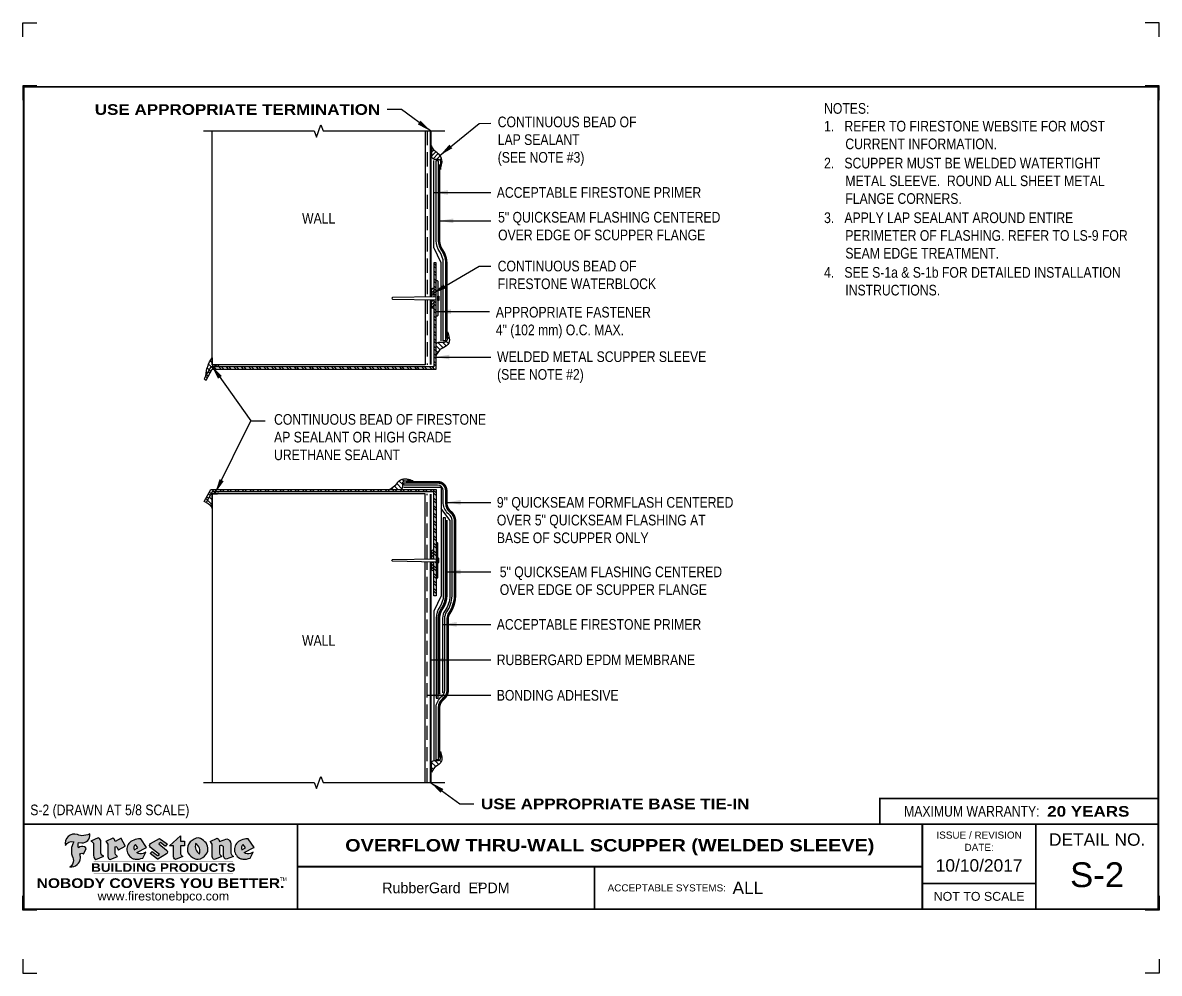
# Model space of a CAD drawing. Header units: inches. Extents: x 233.4 to 253.5, y 73.5 to 90.2.
import ezdxf
from ezdxf.enums import TextEntityAlignment as Align

# ---------------------------------------------------------------- set-up
doc = ezdxf.new("R2010")
doc.units = ezdxf.units.IN
doc.header["$MEASUREMENT"] = 0
doc.linetypes.add('HIDDEN', pattern=[0.375, 0.25, -0.125])
doc.layers.get('0').update_dxf_attribs({"linetype": 'CONTINUOUS'})
doc.layers.get('DEFPOINTS').update_dxf_attribs({"linetype": 'CONTINUOUS'})
for name, color, linetype in [('FSBP-ACCESSORY-OTHER', 7, 'CONTINUOUS'), ('FSBP-ADHESIVE', 1, 'HIDDEN'), ('FSBP-ANNO-NOTE', 7, 'CONTINUOUS'), ('FSBP-MEMBRANE', 7, 'CONTINUOUS'), ('FSBP-SEALANTS', 1, 'CONTINUOUS'), ('FSBP-TTLB', 7, 'CONTINUOUS'), ('FSBP-TTLB-BORDER', 7, 'CONTINUOUS'), ('FSBP-TTLB-TEXT', 7, 'CONTINUOUS'), ('FSBP-WALL-CURB', 9, 'CONTINUOUS')]:
    doc.layers.add(name, color=color, linetype=linetype)
doc.styles.add('FSBP_ARIAL', font='arial.ttf')
doc.styles.add('FSBP_ARIAL_BOLD', font='')
doc.styles.add('FSBP_ARIAL_NAR', font='ARIALN.TTF')
doc.styles.add('FSBP_BANKGOTHIC', font='bgothm.ttf')
doc.styles.get('FSBP_ARIAL_BOLD').set_extended_font_data('Arial Black')
doc.linetypes.add('ZIGZAG', pattern='A,0.0001,-0.2,[131,ltypeshp.shx,S=0.2,R=0,X=-0.2,Y=0],-0.4,[131,ltypeshp.shx,S=0.2,R=180,X=0.2,Y=0],-0.2', length=0.8001)
doc.dimstyles.new('FSBP-LEADER', dxfattribs={"dimtxt": 0.1875, "dimasz": 0.25, "dimexe": 0.0625, "dimexo": 0.125, "dimgap": 0.125, "dimtad": 0, "dimtih": 1, "dimtoh": 1, "dimdec": 4, "dimzin": 0, "dimdsep": 46, "dimlunit": 4, "dimtxsty": 'FSBP_ARIAL_NAR', "dimcen": 0.09375, "dimclrd": 256, "dimclre": 256, "dimclrt": 256, "dimadec": 0, "dimazin": 0, "dimtfac": 1, "dimtdec": 4, "dimtofl": 0, "dimtmove": 0, "dimatfit": 3, "dimfxl": 0, "dimtolj": 1, "dimtzin": 0, "dimlwd": -1, "dimlwe": -1, "dimarcsym": 0})
pattern_1 = [(135, (0, 0), (-0.04419417382415922, -0.04419417382415922), [])]

# ---------------------------------------------------------------- blocks, each defined once
blk = doc.blocks.new('TTLB-EPDM_1')
at = {"layer": 'FSBP-TTLB-TEXT'}
h = blk.add_hatch(color=1, dxfattribs=at)
edge = h.paths.add_edge_path()
edge.add_arc((1.037309769669573, -0.1982514792917306), 0.1319107607348553, 264.0410451462098, 370.3106169565175)
edge.add_arc((1.027551646585694, 0.1214293576525799), 0.3273056962876235, 270.05058356628535, 295.23459397187514, ccw=False)
edge.add_arc((1.022801957313345, -0.06680179986895154), 0.1391656561713503, 249.3281275763668, 272.0749124149863, ccw=False)
edge.add_line((0.9736743133014443, -0.1970076156048179), (0.9474927838574558, -0.1852745150568325))
edge.add_arc((0.8939498971398288, -0.3394262635682071), 0.1631857907024099, 70.84590087378872, 194.3325259843273)
edge.add_arc((0.8444260109029493, -0.4259936440910768), 0.1179914261095279, 70.96950098067128, 156.9641407594482, ccw=False)
edge.add_arc((1.153141409296894, -0.4684497516079468), 0.3110405457095052, 150.3231137483159, 203.2084295854517)
edge.add_arc((0.7562495500622943, -0.6412608153899899), 0.1218587156617311, 0.8849157075190988, 24.34668939894999, ccw=False)
edge.add_arc((0.7493781665697374, -0.6475258110744375), 0.1289731377238325, -58.36655102076742, 3.6216782311386737, ccw=False)
edge.add_arc((0.8256699029544474, -0.5792158350996106), 0.1783301886510354, 267.2205474105585, 354.1381621173521)
edge.add_arc((0.7903121048625305, -0.6011409294291745), 0.212787892960859, 0.9996158580669322, 21.00503380861244)
edge.add_arc((1.01880712263941, -0.5666691048185161), 0.05136395668415847, 40.82117713173261, 125.52727787225791, ccw=False)
edge.add_line((1.057676976260041, -0.5330924682126437), (1.102776947655911, -0.4308018311949837))
edge.add_arc((1.040858222524664, -0.4699705673995949), 0.07326744446031509, 32.31675181867256, 66.31481236598174)
edge.add_arc((1.032262518825329, -0.5063316993097662), 0.1102246948011782, 69.8179132332389, 125.254734720681)
edge.add_arc((1.127708877207287, -0.368959353531244), 0.1659710644737306, 164.1569669952081, 196.5811013160487, ccw=False)
edge.add_line((0.9680425188342383, -0.3236487780942383), (1.023615334387159, -0.3294494641845773))
h = blk.add_hatch(color=1, dxfattribs=at)
edge = h.paths.add_edge_path()
edge.add_line((1.275239419159561, -0.6223407783464694), (1.415345367376062, -0.5660418822574371))
edge.add_arc((1.421019305783958, -0.5090099247487757), 0.05731350411836949, 181.9717871001989, 264.31851000495806, ccw=False)
edge.add_line((1.363739737527226, -0.5109819325197265), (1.363412352251203, -0.3102363679013962))
edge.add_arc((1.294263659668751, -0.3103491388303989), 0.06914878453844908, 0.0934405599591014, 72.42834396969012)
edge.add_line((1.315139561173908, -0.2444268274366692), (1.186839444240604, -0.3024209471341379))
edge.add_arc((1.175246268095289, -0.3585110609420917), 0.05727567197445628, -0.017399788185912257, 78.322067691347, ccw=False)
edge.add_line((1.232521937428658, -0.3585284546236807), (1.232574268422297, -0.555126496687123))
edge.add_arc((1.305699496415486, -0.5558575689677219), 0.07312888236350451, 179.4272023230205, 245.3845503102953)
h = blk.add_hatch(color=1, dxfattribs=at)
edge = h.paths.add_edge_path()
edge.add_line((1.792026821926584, -0.3839679064720229), (1.722158956877934, -0.2518542302253621))
edge.add_arc((1.720119655279638, -0.2529327078887852), 0.002306916790721817, 27.87197133405656, 117.3766794470751)
edge.add_line((1.719058846382097, -0.250884159729182), (1.610638460368705, -0.3070279753467702))
edge.add_arc((1.547088841662962, -0.3061026658494403), 0.06355635479880145, 359.165808011073, 425.8793658831422)
edge.add_line((1.573061729235633, -0.2480956029480268), (1.446879247402876, -0.3051325108639702))
edge.add_arc((1.407812067100189, -0.370357133046621), 0.07602957263902092, -3.441403975725109, 59.07992244284969, ccw=False)
edge.add_line((1.483704536400296, -0.3749210150788969), (1.483704536400296, -0.5723838140635706))
edge.add_arc((1.54053746518044, -0.568254406115083), 0.05698275005415228, 184.1557352478595, 255.3066498366543)
edge.add_line((1.526084036778343, -0.6233736605654059), (1.657291340682093, -0.570650514527486))
edge.add_arc((1.688298576827198, -0.5021390388423987), 0.0752015358480571, 207.5160880841914, 245.649226723163, ccw=False)
edge.add_arc((1.721050197024907, -0.4914488168456328), 0.1093332836229113, 179.4823365255141, 204.5537900001094, ccw=False)
edge.add_line((1.611721375809452, -0.4904610114968335), (1.611721375809452, -0.4126404716788983))
edge.add_arc((1.628589765097195, -0.414159299036043), 0.01693662875851176, 28.356188110622725, 174.8549701683585, ccw=False)
edge.add_arc((1.627340435522395, -0.4197189881350504), 0.02111886817708033, 22.216893572439517, 40.10213956426492, ccw=False)
edge.add_line((1.646891420738257, -0.4117336534413738), (1.666638796144639, -0.4549750258192233))
edge.add_arc((1.668737246926742, -0.4540167099035481), 0.002306916790685496, 204.545128184284, 299.6323508190091)
edge.add_line((1.669877862091766, -0.4560219186518992), (1.791128135493295, -0.3870515928837648))
edge.add_line((1.791128135493295, -0.3870515928837648), (1.792026821926584, -0.3839679064720229))
h = blk.add_hatch(color=1, dxfattribs=at)
h.paths.add_polyline_path([(2.063388732080512, -0.2583237030618903, 0.02524281661523788), (2.025024361750752, -0.2610532129309178, 0.1213611957758757), (1.901773912052249, -0.3008158885520373, 0.6151668103976068), (1.93274136141747, -0.6099060679591872, 0.05306812109568645), (1.967936229862175, -0.617865745600497, 0.1150932231766138), (2.099126721549737, -0.5994933789882708), (2.151195569562105, -0.4944891916583316, -0.08755405562188731), (2.104230609512001, -0.5187113292177372, -0.265591761123442), (1.992692314386659, -0.5010701623316862), (2.165347897647223, -0.4141184325909109, 0.4518949533370738), (2.166222728871162, -0.4107679608846269)])
h.paths.add_polyline_path([(2.014217313945437, -0.4188965037300676), (1.951113654018855, -0.4515330109460507, -0.3720533890450154), (1.973177450672722, -0.3607130665457561)], flags=16)
h = blk.add_hatch(color=1, dxfattribs=at)
edge = h.paths.add_edge_path()
edge.add_arc((2.260407392426802, -0.3775796671688782), 0.04152450223225729, 123.20805433950699, 232.2027298779723, ccw=False)
edge.add_line((2.237665217914071, -0.3428366421988329), (2.393535971665983, -0.2540943745380986))
edge.add_arc((2.394677353533142, -0.2560991469722482), 0.002306916790741334, 55.64644466176611, 119.65426054492559, ccw=False)
edge.add_line((2.395979141996861, -0.2541946229174954), (2.531809646140459, -0.3470380726374032))
edge.add_arc((2.530468902927946, -0.3489153772789875), 0.002306916790700397, -42.731101238422525, 54.4661353739603, ccw=False)
edge.add_line((2.532163440279987, -0.3504807552658491), (2.498457913851155, -0.3869673252714421))
edge.add_arc((2.496763376499139, -0.3854019472845934), 0.002306916790672934, 233.7527076894875, 317.26889876138785, ccw=False)
edge.add_line((2.495399362263356, -0.38726241234572), (2.413849913492982, -0.3274738082119626))
edge.add_arc((2.412485899257181, -0.3293342732731342), 0.002306916790720064, 53.75270768979358, 124.4135619297835)
edge.add_line((2.41118211687575, -0.3274311136421062), (2.382933981293377, -0.346782838468144))
edge.add_arc((2.38423776367478, -0.3486859980991606), 0.002306916790694898, 124.4135619293799, 231.8459020253626)
edge.add_line((2.382812599816248, -0.3505000469010184), (2.519899969301207, -0.4581994452042721))
edge.add_arc((2.494247019847682, -0.4908523236374461), 0.04152450223225742, -55.21225898295222, 51.84590202520428, ccw=False)
edge.add_line((2.517938320565804, -0.5249552055672808), (2.364434947484597, -0.6179520922513717))
edge.add_arc((2.36323960192349, -0.6159790200102006), 0.002306916790726996, 233.2955624372927, 301.20872157023314, ccw=False)
edge.add_line((2.361860787187538, -0.6178285429225383), (2.231266621301074, -0.5204709167214361))
edge.add_arc((2.232647938930649, -0.5186232623475259), 0.002306916790697672, 135.5134179846393, 233.21798691998708, ccw=False)
edge.add_line((2.231002150870836, -0.5170067083764565), (2.262839375599356, -0.4845937328397696))
edge.add_arc((2.264485163659225, -0.4862102868108537), 0.002306916790748497, 53.0352839999411, 135.513417985369, ccw=False)
edge.add_line((2.265872365996302, -0.4843670465239001), (2.361834678328762, -0.5565872257804898))
edge.add_arc((2.363221880665761, -0.5547439854936304), 0.002306916790627066, 233.0352840000685, 302.2362632414394)
edge.add_line((2.36445241715569, -0.5566953042850713), (2.39428499383348, -0.5378823484768844))
edge.add_arc((2.393054457343549, -0.5359310296853765), 0.002306916790685166, 302.2362632406177, 412.2027298768422)
edge.add_line((2.394468296066179, -0.5341081404551886), (2.234958295420142, -0.4103916733127022))
h = blk.add_hatch(color=1, dxfattribs=at)
edge = h.paths.add_edge_path()
edge.add_line((2.763460561272041, -0.2072496393923444), (2.763460561272041, -0.2969520779963801))
edge.add_arc((2.765767478062699, -0.2969520779963943), 0.00230691679065842, 179.9999999996471, 269.9999999996471)
edge.add_line((2.765767478062685, -0.2992589947870528), (2.835417693520355, -0.2992589947870528))
edge.add_arc((2.835417693520355, -0.3015659115777538), 0.002306916790701052, 0, 90, ccw=False)
edge.add_line((2.837724610311056, -0.3015659115777538), (2.837724610311056, -0.3790761307453892))
edge.add_arc((2.83541769352037, -0.3790761307453749), 0.002306916790686842, 269.99999999964706, 359.99999999964706, ccw=False)
edge.add_line((2.835417693520355, -0.3813830475360618), (2.765767478062685, -0.3813830475360618))
edge.add_arc((2.765767478062699, -0.3836899643267202), 0.00230691679065842, 90.00000000035294, 180.0000000003529)
edge.add_line((2.763460561272041, -0.3836899643267344), (2.763460561272041, -0.5033995910642801))
edge.add_arc((2.836735953378943, -0.5071368822038516), 0.07337063740681413, 177.0802527808789, 245.3249543133826)
edge.add_line((2.806105814540615, -0.5738080530967267), (2.674529557384915, -0.6226036013049594))
edge.add_arc((2.708610405062069, -0.564298408791804), 0.06753517344606039, 177.0345319916277, 239.6926428024901, ccw=False)
edge.add_line((2.641165668230087, -0.560804539009709), (2.641165668230087, -0.3836899643267344))
edge.add_arc((2.638858751439429, -0.3836899643267202), 0.00230691679065842, 359.9999999996471, 449.999999999647)
edge.add_line((2.638858751439443, -0.3813830475360618), (2.572857950769389, -0.3813830475360618))
edge.add_line((2.572857950769389, -0.3813830475360618), (2.763460561272041, -0.2072496393923444))
h = blk.add_hatch(color=1, dxfattribs=at)
edge = h.paths.add_edge_path(flags=16)
edge.add_arc((2.940363509127394, -0.4847985213681437), 0.1684614578629418, 344.5558804047865, 417.0140046669545)
edge.add_arc((3.194458079644619, -0.3883534532477785), 0.1684614578629414, 164.5558804047864, 237.0140046669546)
edge = h.paths.add_edge_path()
edge.add_arc((3.069375116502199, -0.4399344555144872), 0.1828726885096673, 136.0914512150047, 191.213418978326)
edge.add_arc((3.064939550433406, -0.4318234379590333), 0.1803148804748503, 194.0167254156723, 240.6663730831859)
edge.add_arc((3.098047041778981, -0.3845058757092554), 0.2378525180183701, 239.2975390661776, 264.2889872773176)
edge.add_arc((3.04884478212623, -0.4190232383793012), 0.203760689247156, 277.1986764832036, 326.503572961274)
edge.add_arc((3.077739326803546, -0.4341046616465112), 0.171374865791709, 325.3768876809902, 406.3828327799087)
edge.add_arc((3.011839488065919, -0.4896144380417797), 0.2571945645850002, 44.28462553519766, 73.82901434867304)
edge.add_arc((3.117152499586992, -0.4983433120546693), 0.2579560664039132, 97.50292863483666, 134.1039137579027)
h = blk.add_hatch(color=1, dxfattribs=at)
edge = h.paths.add_edge_path()
edge.add_line((3.322690228557462, -0.5721896537377091), (3.322690228557462, -0.3749210150788969))
edge.add_arc((3.246797759257384, -0.3703571330465745), 0.076029572638996, 356.5585960242387, 419.0799224428129)
edge.add_line((3.285864939560099, -0.3051325108639702), (3.412047421392799, -0.2480956029480268))
edge.add_arc((3.386074533820159, -0.3061026658494941), 0.06355635479883807, 0.3962622833877276, 65.87936588318718, ccw=False)
edge.add_line((3.449629368605429, -0.3056631084210863), (3.580526418688805, -0.2593848434574539))
edge.add_arc((3.555744121700958, -0.3530904070730321), 0.09692726601172152, 2.366977007666776, 75.18615851992018, ccw=False)
edge.add_line((3.652588689330287, -0.3490873311063041), (3.652588689330287, -0.4883770011386872))
edge.add_arc((3.761877549389556, -0.4914934052703811), 0.1093332836229047, 178.3666365323574, 204.5537900000422)
edge.add_arc((3.729125929191727, -0.5021836272670953), 0.07520153584796169, 207.5160880841711, 245.2240541443093)
edge.add_line((3.697611150971852, -0.5704631245385627), (3.572585913552643, -0.6207021253773775))
edge.add_arc((3.59534718600759, -0.5526356419907701), 0.07177131519198746, 180.3328587115751, 251.51018566665869, ccw=False)
edge.add_line((3.523577081955409, -0.5530525936986663), (3.523577081955409, -0.4153032515383615))
edge.add_arc((3.486319529276879, -0.4148773504126441), 0.0372599868942854, 359.3450650296066, 449.0500281941028)
edge.add_arc((3.482769874121713, -0.4419622099033496), 0.06447454900600783, 86.29402372314017, 119.8211331593848)
edge.add_line((3.450707067966732, -0.3860252459975726), (3.450707067966732, -0.4904610114968335))
edge.add_arc((3.560035889182251, -0.491448816845647), 0.1093332836229751, 179.4823365255069, 204.5537900001023)
edge.add_arc((3.527284268984408, -0.5021390388424952), 0.07520153584796385, 207.5160880841699, 245.6492267231416)
edge.add_line((3.496277032839316, -0.570650514527486), (3.365069728935509, -0.6233736605654059))
edge.add_arc((3.37950248606194, -0.5682868177318081), 0.05694615642555727, 183.9298782390169, 255.318496325343, ccw=False)
h = blk.add_hatch(color=1, dxfattribs=at)
h.paths.add_polyline_path([(3.957695472291277, -0.2583237030618903, 0.02524281661523822), (3.919331101961575, -0.2610532129309178, 0.1085638477195505), (3.807890832595604, -0.2939221658134414, 0.6425897848490651), (3.827048101628293, -0.6099060679591872, 0.05306812109569052), (3.862242970072884, -0.617865745600497, 0.1150932231766133), (3.993433461760503, -0.5994933789882708), (4.045502309772871, -0.4944891916583316, -0.08755405562189084), (3.998537349722767, -0.5187113292177372, -0.2655917611234366), (3.886999054597368, -0.5010701623316862), (4.059654637857989, -0.4141184325909109, 0.4518949533370731), (4.060529469081928, -0.4107679608846269)])
h.paths.add_polyline_path([(3.90852405415626, -0.4188965037300676), (3.845420394229677, -0.4515330109460507, -0.3720533890450147), (3.867484190883488, -0.3607130665457561)], flags=16)
at = {"layer": 'DEFPOINTS', "linetype": 'Continuous', "ltscale": 1.75}
for points in [[(-0.015625, 13.88083333333333), (-0.015625, 14.13083333333333), (0.234375, 14.13083333333333)], [(20.01562500000003, 13.88083333333333), (20.01562500000003, 14.13083333333333), (19.76562500000003, 14.13083333333333)], [(-0.015625, -2.380833333333342), (-0.015625, -2.630833333333342), (0.234375, -2.630833333333342)], [(20.01562500000003, -2.380833333333342), (20.01562500000003, -2.630833333333342), (19.76562500000003, -2.630833333333342)]]:
    blk.add_lwpolyline(points, dxfattribs=at)
at = {"layer": 'DEFPOINTS', "color": 1}
for points in [[(0.234375, 13.015625), (-0.015625, 13.015625), (-0.015625, 12.765625)], [(20.015625, 12.765625), (20.015625, 13.015625), (19.765625, 13.015625)], [(0.234375, -1.515625), (-0.015625, -1.515625), (-0.015625, -1.265625)], [(20.015625, -1.265625), (20.015625, -1.515625), (19.765625, -1.515625)]]:
    blk.add_lwpolyline(points, dxfattribs=at)
at = {"layer": 'FSBP-TTLB', "const_width": 0.03125}
blk.add_lwpolyline([(15.09028770518938, 0), (20, 0), (20, 0.4512598240669945), (15.09028770518938, 0.4512598240669945)], close=True, dxfattribs=at)
for points in [[(0, 0), (0, -1.5), (20, -1.5), (20, 0), (0, 0)], [(4.825208527206769, 0), (4.825208527206769, -0.75)], [(15.84028770518938, 0), (15.84028770518938, -1.5)], [(17.84110496735593, 0), (17.84110496735593, -1.5)], [(20, 0), (20, -1.5)], [(4.825208527206769, -0.75), (15.84028770518938, -0.75)], [(4.825208527206769, -0.75), (4.825208527206769, -1.5)], [(15.84028770518938, -1.048740175933006), (17.84110496735593, -1.048740175933006)]]:
    blk.add_lwpolyline(points, dxfattribs=at)
at = {"layer": 'FSBP-TTLB-BORDER', "const_width": 0.03125}
blk.add_lwpolyline([(20, 0), (20, 13), (0, 13), (0, 0)], dxfattribs=at)
at = {"layer": 'FSBP-TTLB-TEXT', "color": 1}
blk.add_line((0.7358432058323388, -0.379822754145593), (0.7358432058323388, -0.379822754145593), dxfattribs=at)
for points in [[(1.023615323725323, -0.3294494630716969, 0.5000510906601082), (1.167090420776901, -0.1746414942047778, -0.1103304102359608), (1.027840608309816, -0.2058762110801382, -0.09957876667165425), (0.9736743133014443, -0.1970076156048179), (0.9474927838574558, -0.1852745150568325, 0.5978159689075124), (0.7358432058323388, -0.379822754145593, -0.3938834584182213), (0.8828996422548698, -0.3144510229727047, 0.2349406564350952), (0.86727108227484, -0.5910237178633082, -0.1027304183841549), (0.8780937320133262, -0.6393788197974146, -0.2772692352614086), (0.8170223912655956, -0.7573362346216896, 0.3985429150902959), (1.003067614090241, -0.5974286950643517, 0.0875124847930418), (0.9889600163401155, -0.5248671157293501, -0.3874031597924062), (1.057676976260041, -0.5330924682126437), (1.102776947655911, -0.4308018311949837, 0.1494423498871741), (1.07029056398062, -0.4028746979725923, 0.2467195073738216), (0.9686394281704906, -0.4163228904100862, -0.1424285161541127), (0.9680425188342383, -0.3236487780942383), (1.023615334387159, -0.3294494641845773)], [(2.166222728871162, -0.4107679608846269), (2.063388732080512, -0.2583237030618903, 0.02524281661523788), (2.025024361750752, -0.2610532129309178, 0.1085638477195265), (1.913584092384895, -0.2939221658134414, 0.6425897848491228), (1.93274136141747, -0.6099060679591872, 0.05306812109568648), (1.967936229862175, -0.617865745600497, 0.1150932231766137), (2.099126721549737, -0.5994933789882708), (2.151195569562105, -0.4944891916583316, -0.0875540556218873), (2.104230609512001, -0.5187113292177372, -0.2655917611234418), (1.992692314386659, -0.5010701623316862), (2.165347897647223, -0.4141184325909109)], [(2.763460561272041, -0.2072496393923444), (2.763460561272041, -0.2969520779963801, 0.4142135623730958), (2.765767478062685, -0.2992589947870528), (2.835417693520355, -0.2992589947870528, -0.414213562373095), (2.837724610311056, -0.3015659115777538), (2.837724610311056, -0.3790761307453892, -0.4142135623730938), (2.835417693520355, -0.3813830475360618), (2.765767478062685, -0.3813830475360618, 0.4142135623730958), (2.763460561272041, -0.3836899643267344), (2.763460561272041, -0.5033995910642801, 0.3068985753588853), (2.806105814540615, -0.5738080530967267), (2.674529557384915, -0.6226036013049594, -0.2804194150632976), (2.641165668230087, -0.560804539009709), (2.641165668230087, -0.3836899643267344, 0.414213562373095), (2.638858751439443, -0.3813830475360618), (2.572857950769389, -0.3813830475360618), (2.763460561272041, -0.2072496393923444)], [(4.060529469081928, -0.4107679608846269), (3.957695472291277, -0.2583237030618903, 0.02524281661523788), (3.919331101961575, -0.2610532129309178, 0.1085638477195265), (3.807890832595604, -0.2939221658134414, 0.6425897848491228), (3.827048101628293, -0.6099060679591872, 0.05306812109568648), (3.862242970072884, -0.617865745600497, 0.1150932231766137), (3.993433461760503, -0.5994933789882708), (4.045502309772871, -0.4944891916583316, -0.0875540556218873), (3.998537349722767, -0.5187113292177372, -0.2655917611234418), (3.886999054597368, -0.5010701623316862), (4.059654637857989, -0.4141184325909109)], [(4.059654637857989, -0.4141184325909109, 0.4518949533370731), (4.060529469081928, -0.4107679608846269, 0.4518949533370731)]]:
    blk.add_lwpolyline(points, format="xyb", dxfattribs=at)
for points in [[(1.275239419159561, -0.6223407783464694), (1.415345367376062, -0.5660418822574371, -0.3756100036733062), (1.363739737527226, -0.5109819325197265), (1.363412352251203, -0.3102363679013962, 0.3265360292958048), (1.315139561173908, -0.2444268274366692), (1.186839444240604, -0.3024209471341379, -0.3557863980845349), (1.232521937428658, -0.3585284546236807), (1.232574268422297, -0.555126496687123, 0.2960110723418457)], [(1.792026821926584, -0.3839679064720229), (1.722158956877934, -0.2518542302253621, 0.4116839150163434), (1.719058846382097, -0.250884159729182), (1.610638460368705, -0.3070279753467702, 0.2996033003794034), (1.573061729235633, -0.2480956029480268), (1.446879247402876, -0.3051325108639702, -0.2797757560995365), (1.483704536400296, -0.3749210150788969), (1.483704536400296, -0.5723838140635706, 0.320828638474519), (1.526084036778343, -0.6233736605654059), (1.657291340682093, -0.570650514527486, -0.1679398621276611), (1.621603752698661, -0.5368819723450571, -0.1098333365370753), (1.611721375809452, -0.4904610114968335), (1.611721375809452, -0.4126404716788983, -0.743334502655012), (1.64349420176768, -0.4061152228778298, -0.07819791644735608), (1.646891420738257, -0.4117336534413738), (1.666638796144639, -0.4549750258192233, 0.4404648714563479), (1.669877862091766, -0.4560219186518992), (1.791128135493295, -0.3870515928837648)], [(1.951113654018855, -0.4515330109460507), (2.014217313945437, -0.4188965037300676), (1.973177450672722, -0.3607130665457561, 0.3720533890450154)], [(2.234958295420142, -0.4103916733127022, -0.5150044486718882), (2.237665217914071, -0.3428366421988329), (2.393535971665983, -0.2540943745380986, -0.2867822934100265), (2.395979141996861, -0.2541946229174954), (2.531809646140459, -0.3470380726374032, -0.4515027974650387), (2.532163440279987, -0.3504807552658491), (2.498457913851155, -0.3869673252714421, -0.3814439164929681), (2.495399362263356, -0.38726241234572), (2.413849913492982, -0.3274738082119626, 0.3184718635035665), (2.41118211687575, -0.3274311136421062), (2.382933981293377, -0.346782838468144, 0.5064094529656681), (2.382812599816248, -0.3505000469010184), (2.519899969301207, -0.4581994452042721, -0.5043597839115849), (2.517938320565804, -0.5249552055672808), (2.364434947484597, -0.6179520922513717, -0.3053163970316367), (2.361860787187538, -0.6178285429225383), (2.231266621301074, -0.5204709167214361, -0.4541703869768119), (2.231002150870836, -0.5170067083764565), (2.262839375599356, -0.4845937328397696, -0.3762644290664977), (2.265872365996302, -0.4843670465239001), (2.361834678328762, -0.5565872257804898, 0.3114700032088108), (2.36445241715569, -0.5566953042850713), (2.39428499383348, -0.5378823484768844, 0.520381097387146), (2.394468296066179, -0.5341081404551886)], [(2.937624918725987, -0.3131105398334029, 0.2452625673097023), (2.889993533867141, -0.4754966266250307, 0.2064059665179019), (2.976604338974084, -0.5890186876871866, 0.1094800500670344), (3.074378098474654, -0.6211778035979165, 0.2185147641853038), (3.218764944843201, -0.5314757029352819, 0.3689489483072479), (3.195959963110113, -0.3100352223135445, 0.1296305888694145), (3.0834694040758, -0.242595816912754, 0.1610736375384317)], [(3.10274193015772, -0.5296595419651595, 0.3271311138286319), (3.032079658614293, -0.3434924326507627, 0.3271311138286322)], [(3.322690228557462, -0.5721896537377091), (3.322690228557462, -0.3749210150788969, 0.2797757560995341), (3.285864939560099, -0.3051325108639702), (3.412047421392799, -0.2480956029480268, -0.2937618496109166), (3.449629368605429, -0.3056631084210863), (3.580526418688805, -0.2593848434574539, -0.3288760160581939), (3.652588689330287, -0.3490873311063041), (3.652588689330287, -0.4883770011386872, 0.114762897203527), (3.662431105063263, -0.536926560769686, 0.166032965990522), (3.697611150971852, -0.5704631245385627), (3.572585913552643, -0.6207021253773775, -0.3209557512194564), (3.523577081955409, -0.5530525936986663), (3.523577081955409, -0.4153032515383615, 0.4127061514896111), (3.48693727661589, -0.3776224848030694, 0.1473421876160361), (3.450707067966732, -0.3860252459975726), (3.450707067966732, -0.4904610114968335, 0.1098333365370753), (3.460589444855941, -0.5368819723450855, 0.1679398621276611), (3.496277032839316, -0.570650514527486), (3.365069728935509, -0.6233736605654059, -0.3219729545308964), (3.322690228557462, -0.5721896537377091, 29.1476284739)], [(3.845420394229677, -0.4515330109460507), (3.90852405415626, -0.4188965037300676), (3.867484190883488, -0.3607130665457561, 0.3720533890450154)]]:
    blk.add_lwpolyline(points, format="xyb", close=True, dxfattribs=at)
at = {"layer": 'FSBP-TTLB-TEXT'}
for points, const_width in [([(1.233926579809207, -0.6584455781731435), (3.691229482685259, -0.6584455781731577)], 0.0078125), ([(10.06152282927678, -0.75), (10.06152282927678, -1.5)], 0.03125), ([(1.233926579809207, -0.8761560960495984), (3.691229482685259, -0.8761560960495842)], 0.0078125)]:
    blk.add_lwpolyline(points, dxfattribs=dict(at, const_width=const_width))
at = {"layer": 'FSBP-TTLB-TEXT', "color": 1}
for centre, start, end in [((1.789987520328282, -0.3850463841354355), 299.6323508193319, 27.87197133380463), ((2.164310260790558, -0.412058050385383), 296.7304547840455, 34.00233684987403)]:
    blk.add_arc(centre, 0.00230691679068068, start, end, dxfattribs=at)
at = {"layer": 'FSBP-TTLB-TEXT', "style": 'FSBP_ARIAL_NAR'}
blk.add_text('MAXIMUM WARRANTY:', height=0.1875, dxfattribs=at).set_placement((17.90516569312837, 0.2256299120335257), align=Align.MIDDLE_RIGHT)
at = {"layer": 'FSBP-TTLB-TEXT'}
for s, height, style, p in [('ISSUE / REVISION', 0.125, 'FSBP_ARIAL', (16.84069633627263, -0.1938496373466023)), ('DETAIL NO.', 0.21875, 'FSBP_ARIAL', (18.92055248367797, -0.2724398367368792)), ('DATE:', 0.125, 'FSBP_ARIAL', (16.84069633627263, -0.409973105348854)), ('www.firestonebpco.com', 0.15625, 'FSBP_ARIAL', (2.462578031247233, -1.268657306740124)), ('RubberGard  EPDM', 0.1875, 'FSBP_BANKGOTHIC', (7.443365678241776, -1.125)), ('TM', 0.0625, 'FSBP_BANKGOTHIC', (8.023397742165457, -1.062518816683806)), ('NOT TO SCALE', 0.15625, 'FSBP_ARIAL', (16.84069633627263, -1.274370087966503))]:
    blk.add_text(s, height=height, dxfattribs=dict(at, style=style)).set_placement(p, align=Align.MIDDLE_CENTER)
at = {"layer": 'FSBP-TTLB-TEXT', "lineweight": 18, "style": 'FSBP_ARIAL_BOLD'}
blk.add_text('BUILDING PRODUCTS', height=0.1484375, dxfattribs=at).set_placement((2.462578031247233, -0.7673008371113639), align=Align.MIDDLE_CENTER)
at = {"layer": 'FSBP-TTLB-TEXT', "color": 1}
for s, height, style, p in [('NOBODY COVERS YOU BETTER.', 0.171875, 'FSBP_ARIAL_BOLD', (2.412604263603384, -1.041650450587369)), ('TM', 0.0625, 'FSBP_BANKGOTHIC', (4.576671173373001, -0.9725745042934193))]:
    blk.add_text(s, height=height, dxfattribs=dict(at, style=style)).set_placement(p, align=Align.MIDDLE_CENTER)
at = {"layer": 'FSBP-TTLB-TEXT', "style": 'FSBP_ARIAL'}
blk.add_text('ACCEPTABLE SYSTEMS:', height=0.125, dxfattribs=at).set_placement((10.29281281591562, -1.125), align=Align.MIDDLE_LEFT)
at = {"layer": 'FSBP-TTLB-TEXT'}
for tag, height, style, p in [('MAXIMUM_WARRANTY', 0.1875, 'FSBP_ARIAL_BOLD', (18.03987100774941, 0.2240244307510579)), ('ACCPT_SYSTEMS', 0.21875, 'FSBP_ARIAL', (12.49438170418193, -1.125))]:
    blk.add_attdef(tag, text='', height=height, dxfattribs=dict(at, style=style)).set_placement(p, align=Align.MIDDLE_LEFT)
for tag, height, style, p in [('DETAIL_DESCP_LINE_1', 0.21875, 'FSBP_ARIAL_BOLD', (10.33118450231211, -0.3736318192489421)), ('ISSUE_REV_DATE', 0.21875, 'FSBP_ARIAL', (16.84069633627263, -0.7282559425942452)), ('DETAIL_NUMBER', 0.4375, 'FSBP_ARIAL', (18.91941590748775, -0.8931630692489421))]:
    blk.add_attdef(tag, text='', height=height, dxfattribs=dict(at, style=style)).set_placement(p, align=Align.MIDDLE_CENTER)
blk = doc.blocks.new('FSBP_MASONRY_CAP_NAIL')
at = {"layer": 'FSBP-ACCESSORY-OTHER'}
for points in [[(0, -0.484375), (0, 0.484375, -0.414213562373095), (0.015625, 0.5), (0.03125000000005684, 0.5, -0.4142135623730784), (0.04687500000005684, 0.484375), (0.04687500000005684, -0.484375, -0.414213562373095), (0.03125000000005684, -0.5), (0.015625, -0.5, -0.414213562373095)], [(0.04687500000005684, -0.0625), (0.04687500000005684, 0.0625), (0.0625, 0.0625, -0.4142135623727753), (0.078125, 0.04687500000001421), (0.07812500000017053, -0.04687499999997158, -0.4142135623735997), (0.06250000000017053, -0.0625)]]:
    blk.add_lwpolyline(points, format="xyb", close=True, dxfattribs=at)
blk.add_lwpolyline([(0, 0.04500000000000171), (-1.22750000000002, 0.02250000000000085, 0.9999999999974739), (-1.227500000000077, -0.02250000000000085), (0, -0.04500000000000171)], format="xyb", dxfattribs=at)

msp = doc.modelspace()

# ---------------------------------------------------------------- hatches: boundary and pattern name
at = {"layer": 'FSBP-ACCESSORY-OTHER'}
h = msp.add_hatch(dxfattribs=at)
h.set_pattern_fill('STEEL', color=256, scale=0.75, angle=90, style=0)
h.set_pattern_definition([(135, (0, 0), (-0.06629126073623884, -0.06629126073623882), []), (135, (-0.046875, 2.870171141771197e-18), (-0.06629126073623884, -0.06629126073623882), [])])
h.paths.add_polyline_path([(240.7328696366357, 86.00088719698869), (240.6938071366358, 86.0008871969887), (240.6938071366357, 85.40329618375037), (240.7328696366357, 85.40401219698867)])
h.paths.add_polyline_path([(240.7328696366357, 85.3477621969887), (240.6938071366357, 85.34847821022699), (240.6938071366357, 84.16494969698869), (236.7652346518385, 84.16494969698869), (236.6436706406571, 83.95439465325029), (236.6774997579923, 83.93486340325038), (236.7877873967287, 84.12588719698869), (240.7328696366357, 84.12588719698869)])
h = msp.add_hatch(dxfattribs=at)
h.set_pattern_fill('STEEL', color=256, scale=0.7500000000000001, angle=90, style=0)
h.set_pattern_definition([(135, (-93.72551155725324, -0.7033700635078475), (-0.06629126073623884, -0.06629126073623882), []), (135, (-93.77238655725327, -0.7033700635078475), (-0.06629126073623884, -0.06629126073623882), [])])
h.paths.add_polyline_path([(240.7328696366357, 80.78196118768516), (240.6938071366357, 80.78124517444691), (240.6938071366357, 80.91273803533332, 0.03179511641957417), (240.6938071366357, 80.91525961551972), (240.6938071366357, 81.96477368768518), (236.7877873967286, 81.96477368768518), (236.6774997579922, 81.77374989394691), (236.6436706406569, 81.79328114394691), (236.7652346518385, 82.00383618768518), (240.7328696366357, 82.00383618768518)])
h.paths.add_polyline_path([(240.7328696366357, 80.12883618768518), (240.6938071366357, 80.12883618768518), (240.6938071366357, 80.72642720092345), (240.7328696366357, 80.72571118768515)])
at = {"layer": 'FSBP-SEALANTS'}
h = msp.add_hatch(dxfattribs=at)
h.set_pattern_fill('ANSI31', color=256, scale=0.4166666666666666, angle=-1.272221872585407e-14, style=0)
h.set_pattern_definition([(44.99999999999999, (-18.77107644747608, 13.55788758463771), (-0.03682847818679934, 0.03682847818679936), [])])
edge = h.paths.add_edge_path()
edge.add_arc((240.1139169635326, 87.8868407595292), 0.7338952011194831, -19.12188776720161, -10.26790623313284)
edge.add_arc((240.6694669812857, 87.78620164176573), 0.1693032650721863, -10.26790623312779, 29.36323011326832)
edge.add_arc((240.6288794872727, 87.76336606908109), 0.2158737283519057, 29.36323011326563, 55.16939645409069)
edge.add_arc((240.9078254149935, 88.16425957323098), 0.2725179507966526, 201.4561993874663, 235.1693964540845, ccw=False)
edge.add_line((240.6541936467286, 88.0645752733978), (240.6541936467286, 87.86541271388155))
edge.add_arc((240.7089914559387, 87.8872891884518), 0.05900322053801928, 201.7629566867324, 261.1657288046064)
edge.add_line((240.6999299234748, 87.82898594100139), (240.7708918738483, 87.82898594100139))
edge.add_arc((240.7708918738483, 87.79255916812126), 0.03642677288013532, 0, 90, ccw=False)
edge.add_line((240.8073186467286, 87.79255916812126), (240.8073186467286, 87.64643220733682))
h = msp.add_hatch(dxfattribs=at)
h.set_pattern_fill('ANSI31', color=256, scale=0.3, style=0)
h.set_pattern_definition([(45, (-93.72551155725324, -0.9250690542043429), (-0.02651650429449553, 0.02651650429449554), [])])
h.paths.add_polyline_path([(240.6938071366357, 85.53731062482292, 0.9383693217708102), (240.6541936467286, 85.53731062482292), (240.6541936467286, 85.40257007090075), (240.6938071366358, 85.40329618375038)])
h.paths.add_polyline_path([(240.6938071366357, 85.34847821022699), (240.6541936467286, 85.34920432307656), (240.6541936467286, 85.21446376915442, 0.9383693217573714), (240.6938071366357, 85.21446376915385)])
h = msp.add_hatch(dxfattribs=at)
h.set_pattern_fill('ANSI31', color=256, scale=0.5, angle=90, style=0)
h.set_pattern_definition(pattern_1)
h.paths.add_polyline_path([(240.9635629759405, 84.67449161960958, 0.03865201360577705), (240.9348227616357, 84.78408256557026), (240.9348227616357, 84.66587893862324, -0.4176669776309903), (240.8495678637555, 84.60152883190565), (240.7786059133819, 84.60152883190565, 0.2651581416527736), (240.7328696366357, 84.56510205902549), (240.7328696366357, 84.36593949950927, -0.1481718749551545), (240.830852208055, 84.48994999404496, 0.106779038346892), (240.9391839518308, 84.56129619845386, 0.2181185113599782)])
h = msp.add_hatch(dxfattribs=at)
h.set_pattern_fill('ANSI31', color=256, scale=0.5, angle=90, style=0)
h.set_pattern_definition(pattern_1)
h.paths.add_polyline_path([(236.7877873967287, 84.32346806522574, 0.1568134340184297), (236.6759599569937, 84.01032138968715), (236.7652346518385, 84.16494969698869), (236.8777105641392, 84.16494969698869, 1), (236.8777105641392, 84.20401219698869), (236.7877873967287, 84.20401219698869)])
h = msp.add_hatch(dxfattribs=at)
h.set_pattern_fill('ANSI31', color=256, scale=0.5, angle=90, style=0)
h.set_pattern_definition([(135, (-91.8667363864042, -0.7033700635078475), (-0.04419417382415923, -0.04419417382415922), [])])
edge = h.paths.add_edge_path()
edge.add_arc((240.0870086412331, 81.46355950448925), 0.7338952011194831, 70.8781122327984, 79.73209376686717)
edge.add_arc((240.1876477589965, 82.0191095222423), 0.1693032650721863, 79.73209376687223, 119.3632301132683)
edge.add_arc((240.2104833316812, 81.97852202822936), 0.2158737283519058, 119.3632301132656, 145.1693964540907)
edge.add_arc((239.8095898275312, 82.25746795595008), 0.2725179507966526, 291.4561993874663, 325.1693964540845, ccw=False)
edge.add_line((239.9092741273645, 82.00383618768518), (240.1084366868808, 82.00383618768518))
edge.add_arc((240.0865602123105, 82.05863399689538), 0.05900322053801928, 291.7629566867324, 351.1657288046065)
edge.add_line((240.1448634597608, 82.04957246443148), (240.1448634597608, 82.12053441480505))
edge.add_arc((240.181290232641, 82.12053441480505), 0.03642677288013532, 90, 180, ccw=False)
edge.add_line((240.181290232641, 82.15696118768518), (240.3274171934254, 82.15696118768518))
h = msp.add_hatch(dxfattribs=at)
h.set_pattern_fill('ANSI31', color=256, scale=0.5, angle=90, style=0)
h.set_pattern_definition([(135, (-93.72551155725324, -0.7033700635078475), (-0.04419417382415923, -0.04419417382415922), [])])
h.paths.add_polyline_path([(236.7877873967287, 81.67119640636078, 0.2484682053095788), (236.6774997579922, 81.77374989394691), (236.7877873967286, 81.96477368768518), (236.8777105641392, 81.96477368768518, -1), (236.8777105641392, 81.92571118768518), (236.7877873967286, 81.92571118768518)])
h = msp.add_hatch(dxfattribs=at)
h.set_pattern_fill('ANSI31', color=256, scale=0.3, style=0)
h.set_pattern_definition([(45, (-93.72551155725324, -0.7033700635078475), (-0.02651650429449553, 0.02651650429449554), [])])
h.paths.add_polyline_path([(240.6938071366357, 80.59241275985093, -0.9383693217708102), (240.6541936467286, 80.59241275985093), (240.6541936467286, 80.72715331377309), (240.6938071366358, 80.72642720092345)])
h.paths.add_polyline_path([(240.6938071366357, 80.78124517444691), (240.6541936467286, 80.78051906159727), (240.6541936467286, 80.91525961551943, -0.9383693217573714), (240.6938071366357, 80.91525961552)])
h = msp.add_hatch(dxfattribs=at)
h.set_pattern_fill('ANSI31', color=256, scale=0.5, angle=90, style=0)
h.set_pattern_definition(pattern_1)
h.paths.add_polyline_path([(240.8157822605973, 77.19030182675932, 0.1746679383882962), (240.8323930173721, 77.2890590564411, 0.03865201360576832), (240.8073186467286, 77.38467156541702), (240.8073186467286, 77.25718324758972, -0.4142135623730618), (240.7755381458995, 77.22540274676064), (240.6940962147062, 77.22540274676064, 0.2651581416527736), (240.6541936467286, 77.19362224593155), (240.6541936467286, 77.01986307410877, -0.1481718749551867), (240.7396784411813, 77.12805590352504, 0.09674179679890128)])

# ---------------------------------------------------------------- linework, layer by layer
at = {"layer": 'FSBP-ACCESSORY-OTHER'}
for points in [[(240.6938071366357, 85.34847821022694), (240.6938071366357, 84.16494969698869), (236.7652346518385, 84.16494969698869), (236.6436706406571, 83.95439465325032), (236.6774997579923, 83.93486340325039), (236.7877873967287, 84.12588719698869), (240.7328696366357, 84.12588719698869), (240.7328696366357, 86.00088719698869), (240.6938071366357, 86.00088719698869), (240.6938071366357, 85.40329618375038)], [(240.6938071366357, 80.78124517444691), (240.6938071366357, 81.96477368768518), (236.7877873967286, 81.96477368768518), (236.6774997579922, 81.77374989394691), (236.6436706406569, 81.79328114394691), (236.7652346518384, 82.00383618768518), (240.7328696366357, 82.00383618768518), (240.7328696366357, 80.12883618768518), (240.6938071366357, 80.12883618768518), (240.6938071366357, 80.72642720092345)]]:
    msp.add_lwpolyline(points, dxfattribs=at)
at = {"layer": 'FSBP-ADHESIVE', "linetype": 'HIDDEN'}
for p, q in [((240.5768498967286, 88.3265121425354), (240.5768498967286, 85.40115236468897)), ((240.5768498967286, 85.35062202928839), (240.5768498967286, 84.20401219698867)), ((240.5768498967286, 80.77910135538545), (240.5768498967286, 81.92571118768517)), ((240.5768498967286, 76.8381488278473), (240.5768498967286, 80.72857101998488))]:
    msp.add_line(p, q, dxfattribs=at)
at = {"layer": 'FSBP-ADHESIVE', "linetype": 'ZIGZAG', "ltscale": 0.15}
msp.add_line((240.9738852616357, 81.46384444605062), (240.8207602616357, 81.67165348201414), dxfattribs=at)
at = {"layer": 'FSBP-ADHESIVE', "linetype": 'ZIGZAG', "ltscale": 0.12, "flags": 128}
for points in [[(240.8207602616357, 84.62681643862324), (240.8207602616357, 86.00088719698867), (240.6932561467286, 86.27205491450533), (240.6932561467286, 87.80369833428381)], [(240.1648069053803, 82.04289868768518), (240.8207602616357, 82.04289868768518), (240.8207602616357, 80.12883618768518), (240.6932561467286, 79.85766847016852), (240.6932561467286, 77.23856327187413)]]:
    msp.add_lwpolyline(points, dxfattribs=at)
at = {"layer": 'FSBP-ADHESIVE', "linetype": 'ZIGZAG', "ltscale": 0.12}
msp.add_lwpolyline([(240.9738852616357, 81.46384444605062), (240.9738852616357, 80.12766975013831, -0.1485565332474662), (240.8896248841163, 79.86827133659287, 0.146625938491077), (240.8463811467286, 79.73683648589736), (240.8463811467286, 78.41773709571392)], format="xyb", dxfattribs=at)
at = {"layer": 'FSBP-MEMBRANE', "const_width": 0.0375}
for points in [[(240.6354436467286, 88.32651214253544), (240.6354436467286, 85.40222638454641)], [(240.6354436467286, 85.34954800943096), (240.6354436467286, 84.20401219698867)], [(240.6354436467286, 80.78017537524288), (240.6354436467286, 81.92571118768518)], [(240.6354436467286, 76.83814882784729), (240.6354436467286, 80.72749700012749)]]:
    msp.add_lwpolyline(points, dxfattribs=at)
at = {"layer": 'FSBP-MEMBRANE'}
for points in [[(240.8598227616357, 84.62681643862324), (240.8598227616357, 86.00088719698867, 0.1478263171344861), (240.7960707041822, 86.19619969698867, -0.1478263171344574), (240.7323186467286, 86.39151219698867), (240.7323186467286, 87.80369833428381), (240.7698186467285, 87.80369833428381), (240.7698186467285, 86.39193584409375, 0.1475040173168654), (240.8268282427906, 86.21765252474503, -0.1481012743512336), (240.8973227616357, 86.00128899990271), (240.8973227616357, 84.62681643862324)], [(241.0129477616357, 81.4617428084287, 0.2023182634931214), (240.9567689444599, 81.56961542174196, -0.2073206382236338), (240.8598227616357, 81.76021322545358), (240.8598227616357, 81.9819611876852, 0.4142135623729909), (240.7598227616357, 82.08196118768515), (240.1648069053803, 82.08196118768512), (240.1648069053803, 82.11946118768516), (240.7598227616357, 82.11946118768515, -0.4142135623730951), (240.8973227616357, 81.9819611876852), (240.8973227616357, 81.7614137147322, 0.2060662858244097), (240.9806798225771, 81.59850347996098, -0.2044645638550223), (241.0504477616357, 81.46317880617707), (241.0504477616357, 80.12696536271092, -0.1489122856711801), (240.9524215254421, 79.82447181325693, 0.1451909881056401), (240.9229436467285, 79.73571774092424), (240.9229436467285, 78.45747881572649, -0.2055023022534085), (240.8532551207115, 78.32345985623398, 0.2071559191906181), (240.7698186467285, 78.161750846985), (240.7698186467285, 77.23856327187413), (240.7323186467286, 77.23856327187413), (240.7323186467286, 78.16297445159215, -0.2084475360415931), (240.8295030686774, 78.35247864366849, 0.2032781058019668), (240.8854436467286, 78.45894558619155), (240.8854436467286, 79.73629233276887, -0.1459960472491118), (240.9216639868336, 79.84592464101331, 0.1487480893018143), (241.0129477616357, 80.12730372605267)], [(240.8598227616357, 81.50290694605062), (240.8598227616357, 80.12883618768518, -0.1478263171344861), (240.7960707041822, 79.93352368768517, 0.1478263171344574), (240.7323186467286, 79.73821118768517), (240.7323186467286, 78.32602505039003), (240.7698186467285, 78.32602505039003), (240.7698186467285, 79.73778754058009, -0.1475040173168654), (240.8268282427906, 79.9120708599288, 0.1481012743512336), (240.8973227616357, 80.12843438477114), (240.8973227616357, 81.50290694605062)]]:
    msp.add_lwpolyline(points, format="xyb", close=True, dxfattribs=at)
at = {"layer": 'FSBP-MEMBRANE', "const_width": 0.0375}
for points in [[(240.9160727616357, 84.66587893862324), (240.9160727616357, 86.00148269620263, 0.1482244327101985), (240.8422070120949, 86.22837893862324, -0.1473205743198878), (240.7885686467285, 86.3921570632454), (240.7885686467285, 87.7383927299445)], [(240.2038694053803, 82.1382111876852), (240.7598227616357, 82.1382111876852, -0.4142135623730961), (240.9160727616357, 81.9819611876852), (240.9160727616357, 81.7620505720905, 0.205318314043528), (240.9926352616357, 81.61294750907055, -0.2053183140433417), (241.0691977616357, 81.46384444605062), (241.0691977616357, 80.12680054362731, -0.1489881795055623), (240.9678002947464, 79.81374539937869, 0.144676409234727), (240.9416936467286, 79.73540573474403), (240.9416936467286, 78.4567995957144, -0.20638433975207), (240.8651311467286, 78.30895046251669, 0.2063843397520409), (240.7885686467285, 78.1611013293194), (240.7885686467285, 77.27762577187413)], [(240.9160727616357, 81.46384444605062), (240.9160727616357, 80.12824068847122, -0.1482244327101985), (240.8422070120949, 79.90134444605062, 0.1473205743198878), (240.7885686467285, 79.73756632142843), (240.7885686467285, 78.39133065472936)]]:
    msp.add_lwpolyline(points, format="xyb", dxfattribs=at)
at = {"layer": 'FSBP-SEALANTS'}
for points in [[(240.8073186467286, 87.6464322073368, 0.03865201360576292), (240.8360588610334, 87.75602315329742, 0.1746679383882355), (240.817019631046, 87.86921857445313, 0.1130789526888565), (240.7521762181478, 87.94056477886208, -0.1481718749551544), (240.6541936467286, 88.0645752733978), (240.6541936467286, 87.86541271388158, 0.2651581416527737), (240.6999299234748, 87.82898594100139), (240.7708918738483, 87.82898594100139, -0.4142135623730617), (240.8073186467286, 87.79255916812126)], [(240.9348227616357, 84.78408256557026, -0.03865201360576292), (240.9635629759405, 84.67449161960963, -0.2181185113598834), (240.9391839518309, 84.56129619845393, -0.1067790383469848), (240.830852208055, 84.48994999404496, 0.1481718749551544), (240.7328696366357, 84.36593949950927), (240.7328696366357, 84.56510205902549, -0.2651581416527737), (240.7786059133819, 84.60152883190565), (240.8495678637555, 84.60152883190565, 0.4176669776309901), (240.9348227616357, 84.66587893862324)], [(236.8777105641392, 84.16494969698869), (236.7652346518385, 84.16494969698869), (236.6759599569937, 84.01032138968715, -0.1568134340184297), (236.7877873967287, 84.32346806522574), (236.7877873967287, 84.20401219698869), (236.8777105641392, 84.20401219698869, -0.9999999999999999)], [(240.3274171934255, 82.15696118768518, 0.03865201360576292), (240.2178262474648, 82.18570140198999, 0.1746679383882355), (240.1046308263092, 82.16666217200262, 0.1130789526888565), (240.0332846219002, 82.10181875910455, -0.1481718749551544), (239.9092741273645, 82.00383618768518), (240.1084366868807, 82.00383618768518, 0.2651581416527737), (240.1448634597608, 82.04957246443148), (240.1448634597608, 82.12053441480505, -0.4142135623730617), (240.181290232641, 82.15696118768518)], [(236.8777105641392, 81.96477368768518), (236.7877873967286, 81.96477368768518), (236.6774997579922, 81.77374989394687, -0.2484682053093495), (236.7877873967286, 81.67119640636072), (236.7877873967286, 81.92571118768518), (236.8777105641392, 81.92571118768518, 0.9999999999999999)], [(240.8073186467286, 77.38467156541702, -0.03865201360576292), (240.8323930173721, 77.28905905644112, -0.1746679383882355), (240.8157822605974, 77.19030182675937, -0.09674179679898148), (240.7396784411812, 77.12805590352502, 0.1481718749551544), (240.6541936467286, 77.01986307410877), (240.6541936467286, 77.19362224593155, -0.2651581416527737), (240.6940962147062, 77.22540274676064), (240.7755381458995, 77.22540274676064, 0.4142135623730617), (240.8073186467286, 77.25718324758972)]]:
    msp.add_lwpolyline(points, format="xyb", close=True, dxfattribs=at)
for points in [[(240.6541936467286, 85.40257007090075), (240.6541936467286, 85.53731062482292, -0.9383693217708103), (240.6938071366357, 85.53731062482292), (240.6938071366357, 85.40329618375038)], [(240.6938071366357, 85.34847821022699), (240.6938071366357, 85.21446376915442, -0.9383693217706197), (240.6541936467286, 85.21446376915442), (240.6541936467286, 85.34920432307656)], [(240.6938071366357, 80.78124517444691), (240.6938071366357, 80.91525961551943, 0.9383693217706197), (240.6541936467286, 80.91525961551943), (240.6541936467286, 80.78051906159727)], [(240.6541936467286, 80.72715331377309), (240.6541936467286, 80.59241275985093, 0.9383693217708103), (240.6938071366357, 80.59241275985093), (240.6938071366357, 80.72642720092345)]]:
    msp.add_lwpolyline(points, format="xyb", dxfattribs=at)
at = {"layer": 'FSBP-WALL-CURB'}
for p, q in [((240.5377873967286, 88.3265121425354), (240.5377873967286, 85.40043635145067)), ((240.5377873967286, 85.35133804252668), (240.5377873967286, 84.20401219698867)), ((240.5377873967286, 84.20401219698867), (236.7877873967286, 84.20401219698867)), ((240.5377873967286, 81.92571118768517), (236.7877873967286, 81.92571118768517)), ((240.5377873967286, 80.77838534214716), (240.5377873967286, 81.92571118768517)), ((240.5377873967286, 76.8381488278473), (240.5377873967286, 80.72928703322317))]:
    msp.add_line(p, q, dxfattribs=at)
for points in [[(236.6315373967286, 88.32651214253544), (238.5846623967286, 88.32651214253544), (238.6237248967286, 88.219188805838), (238.7018498967286, 88.43383547923287), (238.7409123967286, 88.32651214253544), (240.8885686467286, 88.32651214253544)], [(236.7877873967286, 84.20401219698867), (236.7877873967286, 88.32651214253544)], [(236.7877873967286, 81.92571118768518), (236.7877873967286, 76.83814882784729)], [(236.6315373967286, 76.83814882784729), (238.5846623967286, 76.83814882784729), (238.6237248967286, 76.73082549114986), (238.7018498967286, 76.94547216454473), (238.7409123967286, 76.83814882784729), (240.8885686467286, 76.83814882784729)]]:
    msp.add_lwpolyline(points, dxfattribs=at)

# ---------------------------------------------------------------- block references
msp.add_blockref('TTLB-EPDM_1', (233.4627011304549, 76.1042954964357)).add_auto_attribs({'DETAIL_DESCP_LINE_1': 'OVERFLOW THRU-WALL SCUPPER (WELDED SLEEVE)', 'ACCPT_SYSTEMS': 'ALL', 'ISSUE_REV_DATE': '10/10/2017', 'DETAIL_NUMBER': 'S-2', 'MAXIMUM_WARRANTY': '20 YEARS'})
at = {"layer": 'FSBP-ACCESSORY-OTHER', "xscale": 0.625, "yscale": 0.625, "zscale": 0.625}
msp.add_blockref('FSBP_MASONRY_CAP_NAIL', (240.7328696366357, 85.37588719698867), dxfattribs=at)
at = {"layer": 'FSBP-ACCESSORY-OTHER', "xscale": -0.625, "yscale": 0.625, "zscale": 0.625, "rotation": 180}
msp.add_blockref('FSBP_MASONRY_CAP_NAIL', (240.7328696366357, 80.75383618768517), dxfattribs=at)

# ---------------------------------------------------------------- texts
at = {"layer": 'DEFPOINTS', "style": 'FSBP_ARIAL_NAR'}
msp.add_text('S-2 (DRAWN AT 5/8 SCALE)', height=0.1875, dxfattribs=at).set_placement((233.5798584845294, 76.3542954964357), align=Align.MIDDLE_LEFT)
at = {"layer": 'FSBP-ANNO-NOTE', "style": 'FSBP_ARIAL_BOLD'}
msp.add_text('USE APPROPRIATE TERMINATION', height=0.1875, dxfattribs=at).set_placement((239.7472957422352, 88.70439940970674), align=Align.MIDDLE_RIGHT)
at = {"layer": 'FSBP-ANNO-NOTE'}
for s, style, p in [('ACCEPTABLE FIRESTONE PRIMER', 'FSBP_ARIAL_NAR', (241.8016156506688, 87.2417327691463)), ('ACCEPTABLE FIRESTONE PRIMER', 'FSBP_ARIAL_NAR', (241.8016156506688, 79.62542920782569)), ('RUBBERGARD EPDM MEMBRANE', 'FSBP_ARIAL_NAR', (241.8016156506688, 79.00042920782569)), ('BONDING ADHESIVE', 'FSBP_ARIAL_NAR', (241.8016156506688, 78.37542920782569)), ('USE APPROPRIATE BASE TIE-IN', 'FSBP_ARIAL_BOLD', (241.5235915512221, 76.46026156067603))]:
    msp.add_text(s, height=0.1875, dxfattribs=dict(at, style=style)).set_placement(p, align=Align.MIDDLE_LEFT)
at = {"layer": 'FSBP-ANNO-NOTE', "style": 'FSBP_ARIAL_NAR'}
for p in [(238.6627873967286, 86.78669051816041), (238.6627873967286, 79.34295292961029)]:
    msp.add_text('WALL', height=0.1875, dxfattribs=at).set_placement(p, align=Align.MIDDLE_CENTER)
at = {"layer": 'FSBP-ANNO-NOTE', "char_height": 0.1875, "attachment_point": 1, "style": 'FSBP_ARIAL_NAR'}
for s, width, heights, insert in [('\\A1;NOTES:\\P1.   REFER TO FIRESTONE WEBSITE FOR MOST \\P{\\W6.27837; }CURRENT INFORMATION.\\P{\\H0.08333x;\\W9.4179;        \\W1;\\P}2.   SCUPPER MUST BE WELDED WATERTIGHT {\\W5.48394; }     \\P{\\W6.27837; }METAL SLEEVE.  ROUND ALL SHEET METAL \\P{\\W6.27837; }FLANGE CORNERS. \\P{\\H0.08333x;\\W9.4179;        \\W1;\\P}3.   APPLY LAP SEALANT AROUND ENTIRE \\P{\\W6.27837; }PERIMETER OF FLASHING. REFER TO LS-9 FOR \\P{\\W6.27837; }SEAM EDGE TREATMENT.\\P{\\H0.08333x;\\W9.4179;        \\W1;\\P}4.   SEE S-1a & S-1b FOR DETAILED INSTALLATION \\P{\\W6.27837; }INSTRUCTIONS.', 5.600053730922809, [4.009910013287652], (247.5706755619941, 88.817357299587)), ('CONTINUOUS BEAD OF \\PLAP SEALANT\\P(SEE NOTE #3)', 3.521123213837825, [0.9771069864428483], (241.8185350252745, 88.57986466143743)), ('5" QUICKSEAM FLASHING CENTERED OVER EDGE OF SCUPPER FLANGE', 3.925613706014104, [0.9771069864428483], (241.8251443412005, 86.89902907306006)), ('CONTINUOUS BEAD OF FIRESTONE WATERBLOCK', 3.658411292256488, [0.6130119794434847], (241.8182172534577, 86.03813992834762)), ('APPROPRIATE FASTENER\\P4" (102 mm) O.C. MAX.', 3.658411292256488, [0.6130119794434847], (241.7850818863592, 85.22443888785801)), ('WELDED METAL SCUPPER SLEEVE (SEE NOTE #2)', 3.835692452116717, [0.6130119794434847], (241.8073242817323, 84.43986629449388)), ('CONTINUOUS BEAD OF FIRESTONE AP SEALANT OR HIGH GRADE URETHANE SEALANT', 4.034085253206115, [0.9724144577522509], (237.876929270523, 83.33407941908354)), ('9" QUICKSEAM FORMFLASH CENTERED OVER 5" QUICKSEAM FLASHING AT BASE OF SCUPPER ONLY', 4.167915749479874, [0.9724144577522509], (241.803604368623, 81.87120587848152)), ('5" QUICKSEAM FLASHING CENTERED OVER EDGE OF SCUPPER FLANGE', 3.925613706014104, [0.9771069864428483], (241.8547113446413, 80.64536535691313))]:
    msp.add_mtext_dynamic_manual_height_columns(s, width=width, gutter_width=5, heights=heights, dxfattribs=dict(at, insert=insert))

# ---------------------------------------------------------------- leaders
at = {"layer": 'FSBP-ANNO-NOTE'}
for points in [[(240.6354436467286, 88.32651214253544), (240.1222957422352, 88.70439940970674), (239.8722957422352, 88.70439940970674)], [(240.7998256116049, 87.89519508397673), (241.4891156506688, 88.46064374966167), (241.6974489840022, 88.46105943248122)], [(240.6932561467286, 87.2417327691463), (241.6974489840022, 87.2417327691463)], [(240.7885686467285, 86.74173276914632), (241.6974489840022, 86.74173276914632)], [(240.6698261998564, 85.45963748064871), (241.4891156506688, 85.94095151914631), (241.6974489840022, 85.94095151914631)], [(240.7464699840421, 85.1401702691463), (241.6766156506688, 85.1401702691463)], [(240.7149447297236, 84.33938901914632), (241.6974489840022, 84.33938901914632)], [(236.7773141048523, 84.18501726088584), (237.4697407950839, 83.21326754405774), (237.7197407950839, 83.21326754405774)], [(236.8414011974424, 81.94524243768518), (237.4697407950839, 83.21326754405774), (237.7197407950839, 83.21326754405774)], [(240.9160727616357, 81.77777295782572), (241.6974489840022, 81.77777295782572)], [(240.9160727616357, 80.5512104578257), (241.6974489840022, 80.5512104578257)], [(240.8463811467286, 79.62542920782572), (241.6974489840022, 79.62542920782572)], [(240.6354436467286, 79.00042920782572), (241.6974489840022, 79.00042920782572)], [(240.5768498967286, 78.37542920782572), (241.6974489840022, 78.37542920782572)], [(240.6354436467286, 76.83814882784729), (241.1485915512221, 76.46026156067603), (241.3985915512221, 76.46026156067603)]]:
    msp.add_leader(points, dimstyle='FSBP-LEADER', dxfattribs=at)

doc.saveas('drawing.dxf')
